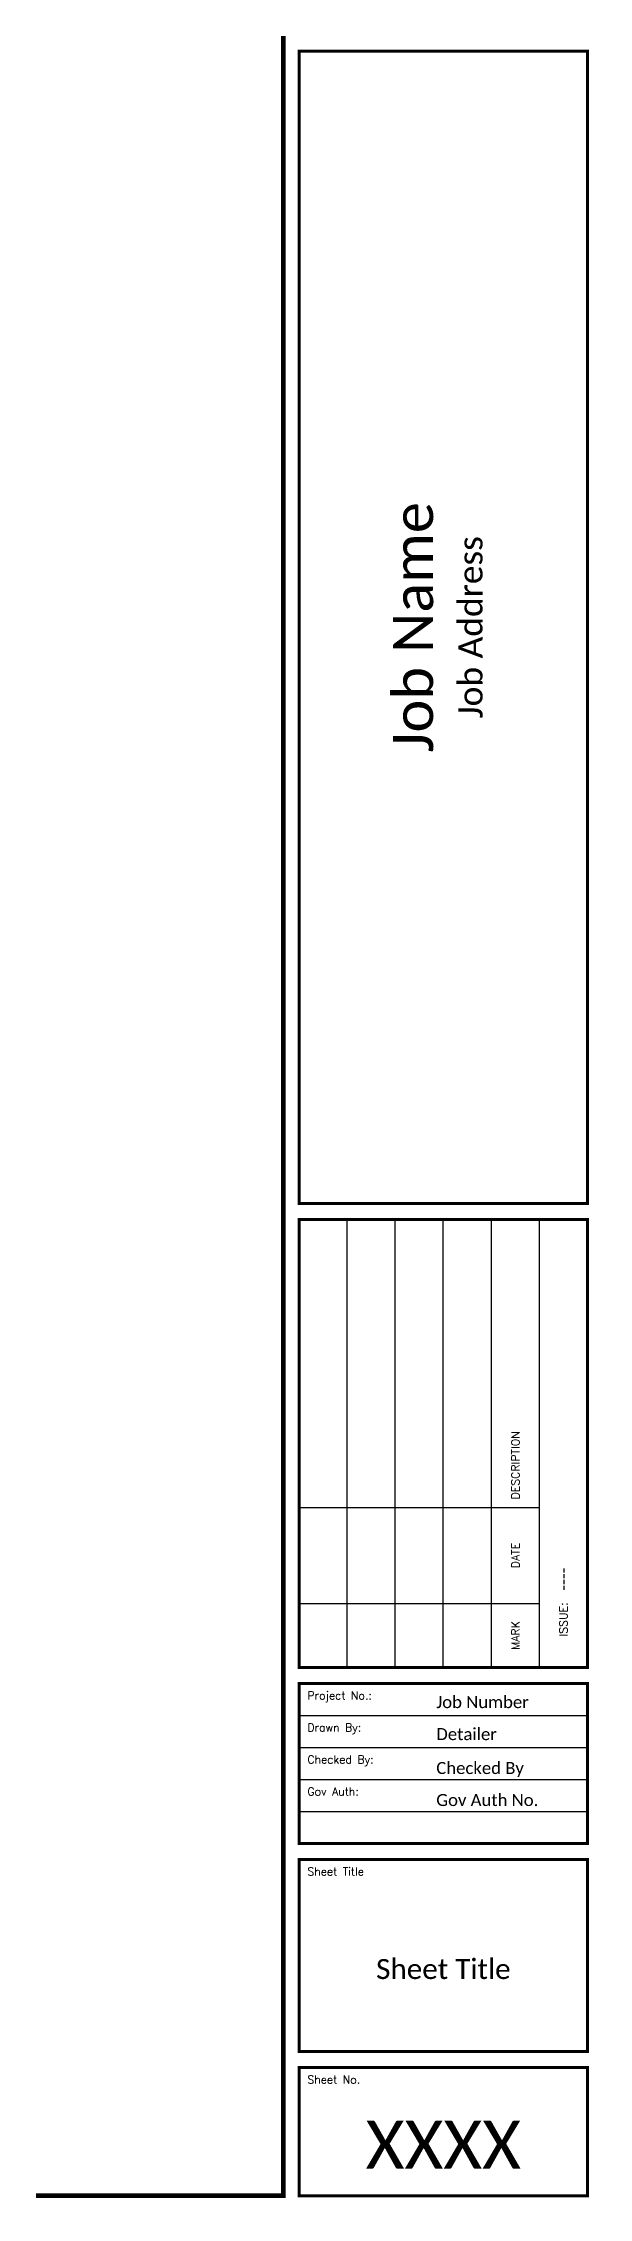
# Model space of a CAD drawing. Header units: inches. Extents: x -39 to 112, y -13 to 70.
# Drawn here: x 36.57 to 40.83, y 14.54 to 31.37 of the extents above; entities that cross this region are included whole.
import ezdxf
from ezdxf.enums import TextEntityAlignment as Align

# ---------------------------------------------------------------- set-up
doc = ezdxf.new("R2010")
doc.units = ezdxf.units.IN
doc.header["$MEASUREMENT"] = 0
doc.layers.add('ANNO-TTLB', color=7, linetype='Continuous')
doc.layers.add('ANNO-TTLB-TXT', color=8, linetype='Continuous')
doc.styles.add('AnnoText', font='calibri.ttf')
doc.styles.add('TTLB-Text', font='romans.shx')

# ---------------------------------------------------------------- blocks, each defined once
blk = doc.blocks.new('TTLB_30x42')
at = {"layer": 'ANNO-TTLB'}
for p, q in [((40.437, 5.399), (40.437, 8.899)), ((40.812, 5.399), (40.812, 8.899)), ((41.187, 5.399), (41.187, 8.899)), ((41.562, 5.399), (41.562, 8.899)), ((41.937, 5.399), (41.937, 8.899)), ((40.062, 6.649), (41.937, 6.649)), ((40.062, 5.899), (41.937, 5.899)), ((40.062, 5.024), (42.312, 5.024)), ((40.062, 4.774), (42.312, 4.774)), ((40.062, 4.524), (42.312, 4.524)), ((40.062, 4.274), (42.312, 4.274))]:
    blk.add_line(p, q, dxfattribs=at)
for points, const_width in [([(2.047, 30.082), (39.937, 30.082), (39.937, 1.274), (2.047, 1.274)], 0.0352), ([(40.062, 18.024), (42.312, 18.024), (42.312, 9.024), (40.062, 9.024)], 0.0234), ([(40.062, 8.899), (42.312, 8.899), (42.312, 5.399), (40.062, 5.399)], 0.0234), ([(40.062, 5.274), (42.312, 5.274), (42.312, 4.024), (40.062, 4.024)], 0.0234), ([(40.062, 3.899), (42.312, 3.899), (42.312, 2.399), (40.062, 2.399)], 0.0234), ([(40.062, 2.274), (42.312, 2.274), (42.312, 1.274), (40.062, 1.274)], 0.0234)]:
    blk.add_lwpolyline(points, close=True, dxfattribs=dict(at, const_width=const_width))
at = {"layer": 'ANNO-TTLB-TXT', "style": 'TTLB-Text'}
blk.add_text('DESCRIPTION', height=0.0625, rotation=90, dxfattribs=at).set_placement((41.75, 6.712), align=Align.MIDDLE_LEFT)
for s, p in [('DATE', (41.75, 6.274)), ('ISSUE:', (42.125, 5.774)), ('MARK', (41.75, 5.649))]:
    blk.add_text(s, height=0.0625, rotation=90, dxfattribs=at).set_placement(p, align=Align.MIDDLE_CENTER)
for s, p in [('Project No.:', (40.125, 5.212)), ('Drawn By:', (40.125, 4.962)), ('Checked By:', (40.125, 4.712)), ('Gov Auth:', (40.125, 4.462)), ('Sheet Title', (40.125, 3.837)), ('Sheet No.', (40.125, 2.212))]:
    blk.add_text(s, height=0.0625, dxfattribs=at).set_placement(p, align=Align.TOP_LEFT)
at = {"layer": 'ANNO-TTLB-TXT', "insert": (42.125, 6), "char_height": 0.0938, "attachment_point": 4, "rotation": 90, "style": 'AnnoText'}
blk.add_mtext('----', dxfattribs=at)
at = {"layer": 'ANNO-TTLB-TXT', "style": 'AnnoText'}
for tag, height, p in [('JOBNAME', 0.312, (40.951, 13.524)), ('JOBADDRESS', 0.188, (41.399, 13.524))]:
    blk.add_attdef(tag, text='', height=height, rotation=90, dxfattribs=at).set_placement(p, align=Align.MIDDLE_CENTER)
for tag, p in [('JOBNUMBER', (41.132, 5.054)), ('DETAILER', (41.132, 4.804))]:
    blk.add_attdef(tag, text='', height=0.0938, dxfattribs=at).set_placement(p, align=Align.BOTTOM_LEFT)
blk = doc.blocks.new('TTLB_Text_30x42')
at = {"layer": 'ANNO-TTLB-TXT', "style": 'AnnoText'}
for tag, p in [('CHECKEDBY', (41.132, 4.539)), ('GOVAUTHNO', (41.132, 4.289))]:
    blk.add_attdef(tag, text='', height=0.0938, dxfattribs=at).set_placement(p, align=Align.BOTTOM_LEFT)
for tag, height, p in [('SheetTitle', 0.156, (41.187, 3.044)), ('SHEETNUMBER', 0.375, (41.187, 1.672))]:
    blk.add_attdef(tag, text='', height=height, dxfattribs=at).set_placement(p, align=Align.MIDDLE_CENTER)
blk = doc.blocks.new('AnnotationResources')
at = {"layer": 'ANNO-TTLB-TXT'}
for name, values in [('TTLB_30x42', {'JOBNAME': 'Job Name', 'JOBNUMBER': 'Job Number', 'JOBADDRESS': 'Job Address', 'DETAILER': 'Detailer'}), ('TTLB_30x42', {'JOBNAME': 'Job Name', 'JOBNUMBER': 'Job Number', 'JOBADDRESS': 'Job Address', 'DETAILER': 'Detailer'}), ('TTLB_Text_30x42', {'SHEETNUMBER': 'XXXX', 'SheetTitle': 'Sheet Title', 'CHECKEDBY': 'Checked By', 'GOVAUTHNO': 'Gov Auth No.'})]:
    blk.add_blockref(name, (-1.4957, 13.2883), dxfattribs=at).add_auto_attribs(values)

msp = doc.modelspace()

# ---------------------------------------------------------------- block references
msp.add_blockref('AnnotationResources', (0, 0))

doc.saveas('drawing.dxf')
